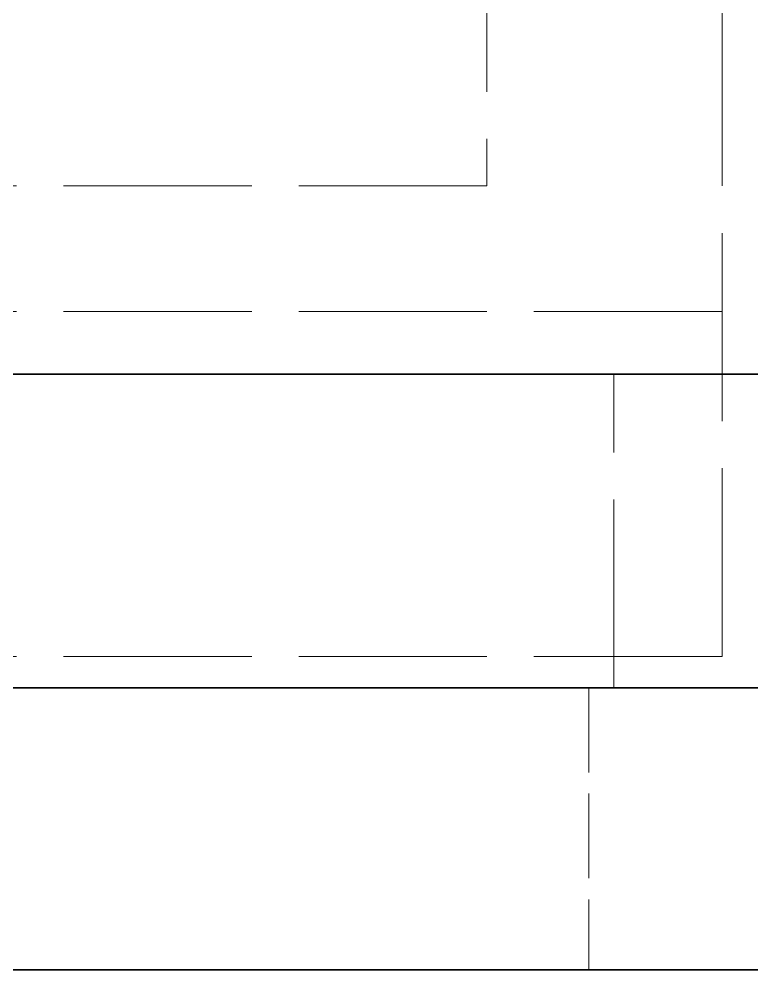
# Model space of a CAD drawing. Extents: x 0 to 18500, y -51 to 3802.
# Drawn here: x 1355.8 to 1402.5, y 1192.3 to 1253 of the extents above; entities that cross this region are included whole.
import ezdxf

# ---------------------------------------------------------------- set-up
doc = ezdxf.new("R2010")
doc.units = 0
doc.header["$MEASUREMENT"] = 0
doc.linetypes.add('DASHED', pattern=[15, 12, -3])
doc.linetypes.add('HIDDEN-HOKUTO', pattern=[3.8, 2.5, -1.3])
doc.layers.get('0').update_dxf_attribs({"linetype": 'CONTINUOUS'})
doc.layers.add('AM_HID', color=1, linetype='HIDDEN-HOKUTO')

msp = doc.modelspace()

# ---------------------------------------------------------------- linework, layer by layer
at = {"color": 7, "lineweight": 35}
for p, q in [((1265.62488, 1230.30333), (1415.62488, 1230.3037)), ((1265.62488, 1210.30333), (1415.62488, 1210.3037)), ((1412.62488, 1210.3037), (1268.62488, 1210.30333)), ((1412.62488, 1192.3037), (1268.62488, 1192.30333))]:
    msp.add_line(p, q, dxfattribs=at)
at = {"layer": 'AM_HID', "color": 1, "linetype": 'DASHED', "lineweight": 13}
for p, q in [((1385.62476, 1305.30358), (1385.62488, 1242.30358)), ((1400.62513, 1212.30358), (1400.625, 1254.30358)), ((1385.62488, 1242.30358), (1215.62488, 1242.30321)), ((1445.62488, 1234.30382), (1185.62488, 1234.30309)), ((1445.62488, 1230.30382), (1265.62488, 1230.30333)), ((1393.7074, 1210.30358), (1393.7074, 1230.30358)), ((1393.7074, 1210.30358), (1393.7074, 1230.30358)), ((1393.70813, 1210.30358), (1393.70813, 1230.30358)), ((1393.70825, 1210.30358), (1393.70813, 1230.30358)), ((1415.625, 1212.3037), (1265.625, 1212.30333)), ((1400.62513, 1212.30358), (1348.62513, 1212.30345))]:
    msp.add_line(p, q, dxfattribs=at)
at = {"layer": 'AM_HID', "color": 1, "linetype": 'DASHED', "lineweight": 13, "ltscale": 0.45}
for p, q in [((1392.12488, 1210.30358), (1392.125, 1192.30358)), ((1392.125, 1210.30358), (1392.125, 1192.30358)), ((1392.12561, 1210.30358), (1392.12574, 1192.30358)), ((1392.12574, 1210.30358), (1392.12574, 1192.30358))]:
    msp.add_line(p, q, dxfattribs=at)

doc.saveas('drawing.dxf')
